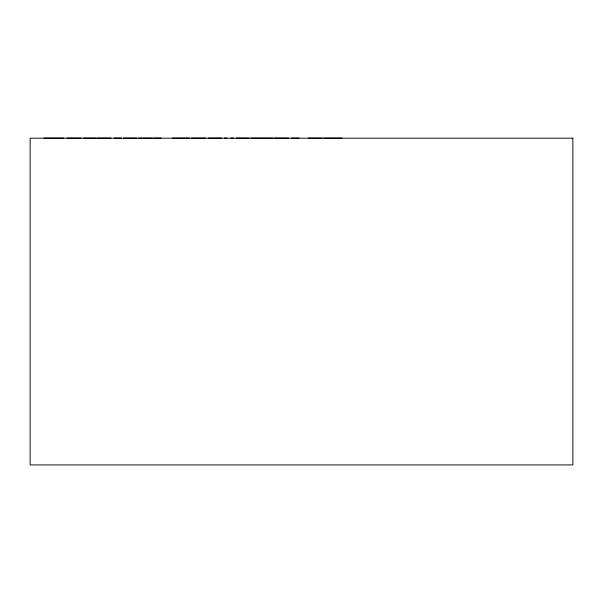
<?xml version="1.0" encoding="UTF-8"?>
<svg xmlns="http://www.w3.org/2000/svg" width="603" height="603" viewBox="0 0 603 603"><rect width="100%" height="100%" fill="white"/><g stroke="black" fill="none" stroke-linecap="round" stroke-linejoin="round"><path stroke-width="0.9" d="M43.996 138.079L63.775 138.079M66.986 138.079L81.217 138.079M83.636 138.079L96.103 138.079M97.226 138.079L110.967 138.079M114.14 138.079L121.459 138.079M123.457 138.079L136.7 138.079M138.622 138.079L152.642 138.079M154.119 138.079L161.114 138.079M172.307 138.079L189.448 138.079M191.566 138.079L205.299 138.079M208.208 138.079L221.452 138.079M224.474 138.079L227.007 138.079M230.798 138.079L233.369 138.079M236.165 138.079L249.039 138.079M250.871 138.079L265.094 138.079M266.036 138.079L273.031 138.079M274.538 138.079L288.558 138.079M291.633 138.079L298.952 138.079M308.178 138.079L322.085 138.079M323.864 138.079L341.984 138.079M572.85 138.193L30.15 138.193L30.15 464.921L572.85 464.921L572.85 138.193"/></g></svg>
